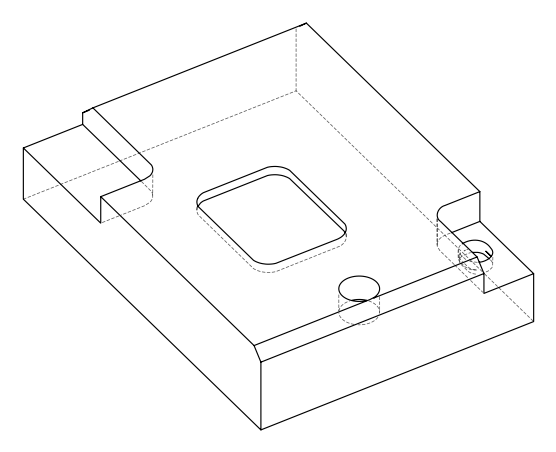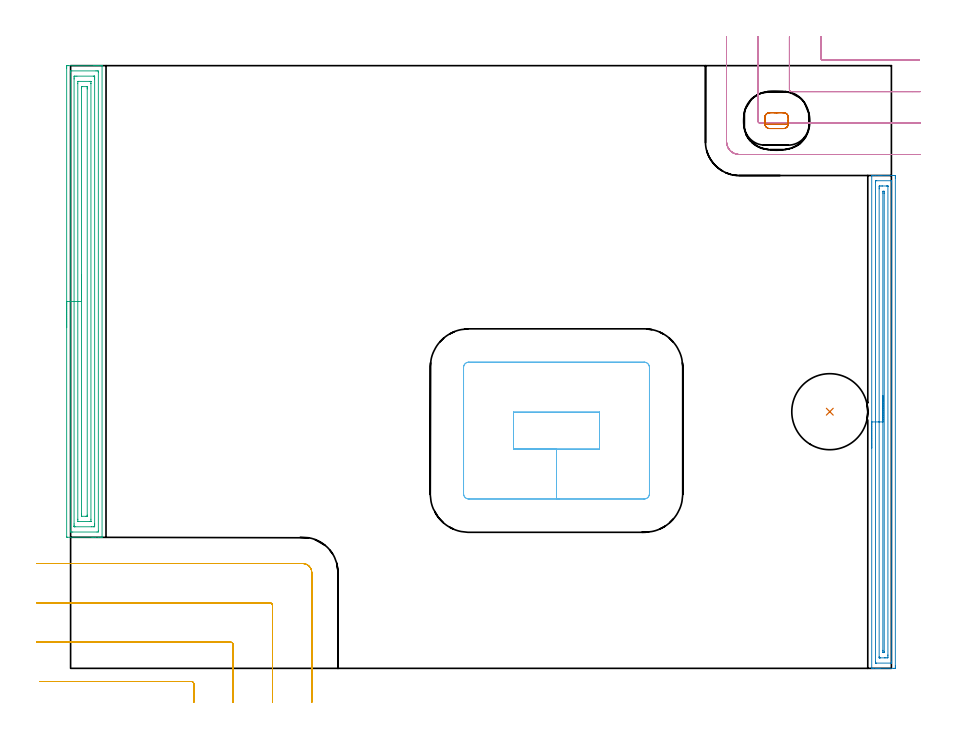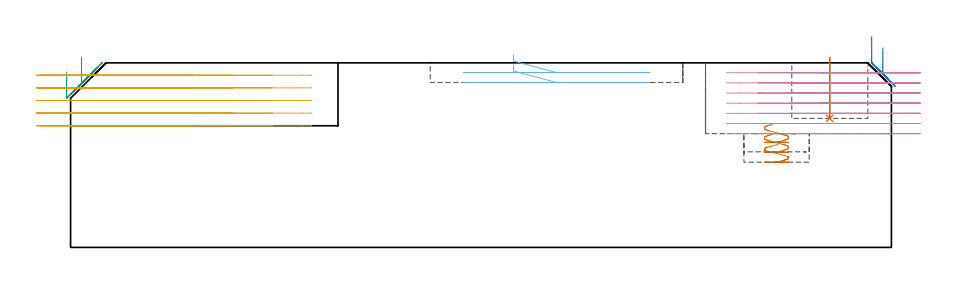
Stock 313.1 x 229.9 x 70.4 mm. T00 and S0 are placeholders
(PLAN: 7 operations, 5 tool changes, 26.1 min)
(1 INDEXABLE_INSERT_DRILL_BLIND_HOLE_FROM_SOLID | STEP1POCKET | UGT0302_008 | 0.09 min | 13994 mm3)
(2 AREA_MILL | FG_CHAMFER_SURFACE | UGT0205_001 | 6.19 min | 7836 mm3)
(3 AREA_MILL_1 | FG_CHAMFER_SURFACE_1 | UGT0205_001 | 7.48 min | 17023 mm3)
(4 MILL_CORNER_NOTCH_RECTANGULAR | CORNER_NOTCH_RECTANGULAR | UGT0201_008 | Follow Part, ap 4, ae 75% | 5.24 min | 79031 mm3)
(5 MILL_CORNER_NOTCH_RECTANGULAR_1 | CORNER_NOTCH_RECTANGULAR_1 | UGT0201_136 | Follow Part, ap 5, ae 75% | 4.99 min | 120834 mm3)
(6 MILL_RECTANGULAR_POCKET | POCKET_RECTANGULAR_STRAIGHT | UGT0201_109 | Follow Part, ap 6.35, ae 75% | 1.64 min | 54658 mm3)
(7 MILL_RECTANGULAR_POCKET_1 | POCKET_RECTANGULAR_STRAIGHT_1 | UGT0201_008 | Follow Part, ap 4, ae 75% | 0.49 min | 4990 mm3)
(TOOL UGT0302_008 | Indexable Insert Drill 29mm | D29 PA180 FL50 Z2)
(TOOL UGT0205_001 | Chamfer Mill 20 x 3 x 45 deg. | D20 FL50 Z2)
(TOOL UGT0201_008 | End Mill 16 mm | D16 FL32 Z4)
(TOOL UGT0201_136 | Carbide End Mill 20.0 | D20 FL30 Z4)
(TOOL UGT0201_109 | End Mill 25.4 mm | D25.4 FL25 Z2)
(OP 1 INDEXABLE_INSERT_DRILL_BLIND_HOLE_FROM_SOLID)
G17 G21 G94 G90
T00 M6
G54
G17 G0 G90 X289.6 Y97.9 S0 M3
G43 Z80.4 H0
G94 G81 G98 Z49.2 F250. R72.4
G80
M5
M2
(OP 2 AREA_MILL)
G17 G21 G94 G90
T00 M6
G54
G17 G0 G90 X305.6 Y84. S1061 M3
G43 Z80.4 H0
G94 G1 Y84.038 Z79.528 F250.
Y84.152 Z78.663
Y84.341 Z77.812
Y84.603 Z76.98
Y84.937 Z76.174
Y85.34 Z75.4
Y85.809 Z74.664
Y86.34 Z73.972
Y86.929 Z73.329
Y87.572 Z72.739
Y88.264 Z72.208
Y89. Z71.74
Y89.774 Z71.337
Y90.58 Z71.003
Y91.412 Z70.741
Y92.264 Z70.552
Y93.128 Z70.438
Y94. Z70.4
Y187.826
X305.603 Y187.991 Z70.388
X305.627 Y188. Z70.363
X306.001 Z69.999
X306.308 Z69.692
X306.999 Z68.996
X308.231 Z67.766
X308.771 Z67.223
X309.387 Z66.608
X313.816 Z62.181
X314.087 Y187.997 Z61.911
X314.592 Y187.991 Z61.406
X314.595 Y187.891 Z61.403
X314.599 Y187.379 Z61.401
X314.6 Y186.861 Z61.4
Y0.997
X314.599 Y0.621 Z61.401
X314.595 Y0.109 Z61.403
X314.592 Y0.009 Z61.406
X314.087 Y0. Z61.911
X308.771 Z67.223
X308.231 Z67.766
X307.885 Z68.111
X307.345 Z68.651
X306.999 Z68.996
X306.308 Z69.692
X306.001 Z69.999
X305.627 Z70.363
X305.603 Y0.009 Z70.388
X305.6 Y0.174 Z70.4
Y94.
X307.014 Z68.986
Y185.577
X307.016 Y185.811 Z68.984
X307.018 Y185.921 Z68.982
X307.021 Y185.973 Z68.979
X307.026 Y185.99 Z68.974
X307.076 Y185.992 Z68.924
X307.482 Y185.999 Z68.518
X312.796 Z63.204
X313.051 Y185.995 Z62.949
X313.165 Y185.99 Z62.835
X313.179 Y185.987 Z62.821
X313.181 Y185.969 Z62.819
X313.184 Y185.918 Z62.816
X313.185 Y185.814 Z62.815
X313.186 Y185.607 Z62.814
Y2.423
X313.184 Y2.189 Z62.816
X313.182 Y2.079 Z62.818
X313.179 Y2.027 Z62.821
X313.174 Y2.01 Z62.826
X313.124 Y2.008 Z62.876
X312.718 Y2.001 Z63.282
X307.404 Z68.596
X307.149 Y2.005 Z68.851
X307.035 Y2.01 Z68.965
X307.021 Y2.013 Z68.979
X307.019 Y2.031 Z68.981
X307.016 Y2.082 Z68.984
X307.015 Y2.186 Z68.985
X307.014 Y2.393 Z68.986
Y94.
X308.428 Z67.572
X308.429 Y182.911 Z67.571
X308.43 Y183.256 Z67.57
X308.433 Y183.805 Z67.567
X308.435 Y183.968 Z67.565
X308.586 Y183.991 Z67.414
X308.771 Y183.995 Z67.229
X309.464 Y184. Z66.536
X309.657 Z66.343
X311.235 Z64.765
X311.429 Y183.999 Z64.571
X311.623 Y183.997 Z64.377
X311.751 Y183.992 Z64.249
X311.766 Y183.989 Z64.234
X311.768 Y183.984 Z64.232
X311.77 Y183.962 Z64.23
X311.771 Y183.92 Z64.229
X311.772 Y183.805 Z64.228
X311.771 Y5.089 Z64.229
X311.77 Y4.745 Z64.23
X311.767 Y4.196 Z64.233
X311.765 Y4.032 Z64.235
X311.614 Y4.009 Z64.386
X311.429 Y4.005 Z64.571
X310.737 Y4. Z65.263
X310.543 Z65.457
X308.965 Z67.035
X308.771 Y4.001 Z67.229
X308.577 Y4.003 Z67.423
X308.449 Y4.008 Z67.551
X308.434 Y4.011 Z67.566
X308.432 Y4.016 Z67.568
X308.43 Y4.038 Z67.57
X308.428 Y4.541 Z67.572
Y94.
X309.843 Z66.157
Y181.311
X309.844 Y181.829 Z66.156
X309.846 Y181.916 Z66.154
X309.849 Y181.978 Z66.151
X309.888 Y181.99 Z66.112
X310.1 Y181.992 Z65.9
X310.312 Y181.99 Z65.688
X310.351 Y181.978 Z65.649
X310.354 Y181.916 Z65.646
X310.356 Y181.83 Z65.644
X310.357 Y181.311 Z65.643
Y181.124
Y6.357
X310.356 Y6.171 Z65.644
X310.354 Y6.084 Z65.646
X310.351 Y6.022 Z65.649
X310.312 Y6.01 Z65.688
X310.1 Y6.008 Z65.9
X309.888 Y6.01 Z66.112
X309.849 Y6.022 Z66.151
X309.846 Y6.084 Z66.154
X309.844 Y6.17 Z66.156
X309.843 Y6.689 Z66.157
Y6.876
Y94.
Y94.872 Z66.195
Y95.737 Z66.309
Y96.588 Z66.498
Y97.42 Z66.76
Y98.226 Z67.094
Y99. Z67.497
Y99.736 Z67.966
Y100.428 Z68.497
Y101.071 Z69.086
Y101.66 Z69.729
Y102.192 Z70.422
Y102.66 Z71.157
Y103.063 Z71.931
Y103.397 Z72.737
Y103.659 Z73.569
Y103.848 Z74.421
Y103.962 Z75.286
Y104. Z76.157
G0 Z80.4
M5
M2
(OP 3 AREA_MILL_1)
G17 G21 G94 G90
T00 M6
G54
G17 G0 G90 X-1.5 Y129.95 S1061 M3
G43 Z80.4 H0
Z66.9
G94 G1 Y129.988 Z66.028 F250.
Y130.102 Z65.163
Y130.291 Z64.312
Y130.553 Z63.48
Y130.887 Z62.674
Y131.29 Z61.9
Y131.758 Z61.164
Y132.29 Z60.472
Y132.879 Z59.829
Y133.522 Z59.24
Y134.214 Z58.708
Y134.95 Z58.24
Y135.724 Z57.837
Y136.53 Z57.503
Y137.362 Z57.241
Y138.214 Z57.052
Y139.078 Z56.938
Y139.95 Z56.9
Y228.93
X-1.499 Y229.282 Z56.901
X-1.494 Y229.817 Z56.903
X-1.492 Y229.892 Z56.906
X-0.963 Y229.9 Z57.434
X8.8 Z67.195
X9.348 Z67.745
X9.688 Z68.084
X10.236 Z68.632
X10.575 Z68.97
X11.255 Z69.654
X11.589 Z69.989
X11.966 Y229.893 Z70.357
X11.997 Y229.89 Z70.388
X12. Y229.729 Z70.4
Y50.171
X11.997 Y50.01 Z70.388
X11.966 Y50.007 Z70.357
X11.589 Y50. Z69.988
X11.255 Z69.654
X10.575 Z68.97
X9.348 Z67.745
X8.8 Z67.195
X8.187 Z66.582
X-1.237 Y50.001 Z57.16
X-1.492 Y50.01 Z56.906
X-1.499 Y50.264 Z56.899
Y50.287
X-1.5 Y139.95 Z56.9
X-0.086 Z58.314
Y227.506
X-0.075 Y227.89 Z58.325
X0.412 Y227.899 Z58.812
X9.688 Y227.9 Z68.088
X10.175 Y227.899 Z68.575
X10.575 Y227.89 Z68.975
X10.586 Y227.496 Z68.986
Y227.485
Y52.394
X10.575 Y52.01 Z68.975
X10.088 Y52.001 Z68.488
X0.812 Y52. Z59.212
X0.325 Y52.001 Z58.725
X-0.075 Y52.01 Z58.325
X-0.086 Y52.404 Z58.314
Y52.415
Y139.95
X1.328 Z59.728
X1.329 Y224.816 Z59.729
X1.33 Y225.188 Z59.73
X1.333 Y225.709 Z59.733
X1.335 Y225.886 Z59.735
X1.514 Y225.896 Z59.914
X1.7 Y225.898 Z60.1
X2.398 Y225.9 Z60.798
X8.8 Y225.899 Z67.2
X8.99 Y225.897 Z67.39
X9.116 Y225.893 Z67.516
X9.158 Y225.89 Z67.558
X9.165 Y225.875 Z67.565
X9.167 Y225.833 Z67.567
X9.17 Y225.709 Z67.57
X9.171 Y225.336 Z67.571
X9.172 Y224.816 Z67.572
X9.171 Y55.084 Z67.571
X9.17 Y54.712 Z67.57
X9.167 Y54.191 Z67.567
X9.164 Y54.014 Z67.564
X8.986 Y54.004 Z67.386
X8.8 Y54.002 Z67.2
X8.102 Y54. Z66.502
X1.7 Y54.001 Z60.1
X1.51 Y54.003 Z59.91
X1.384 Y54.007 Z59.784
X1.342 Y54.01 Z59.742
X1.335 Y54.025 Z59.735
X1.333 Y54.067 Z59.733
X1.33 Y54.191 Z59.73
X1.329 Y54.564 Z59.729
X1.328 Y55.084 Z59.728
Y139.95
X2.743 Z61.143
Y223.029
X2.746 Y223.763 Z61.146
X2.749 Y223.87 Z61.149
X2.751 Y223.89 Z61.151
X2.772 Y223.893 Z61.172
X2.826 Y223.896 Z61.226
X3.042 Y223.899 Z61.442
X7.465 Z65.865
X7.674 Y223.897 Z66.074
X7.725 Y223.893 Z66.125
X7.747 Y223.89 Z66.147
X7.75 Y223.878 Z66.15
X7.752 Y223.807 Z66.152
X7.757 Y223.186 Z66.157
Y223.029
Y56.871
X7.754 Y56.137 Z66.154
X7.751 Y56.03 Z66.151
X7.749 Y56.01 Z66.149
X7.728 Y56.007 Z66.128
X7.674 Y56.004 Z66.074
X7.458 Y56.001 Z65.858
X3.035 Z61.435
X2.826 Y56.003 Z61.226
X2.775 Y56.007 Z61.175
X2.753 Y56.01 Z61.153
X2.75 Y56.022 Z61.15
X2.748 Y56.093 Z61.148
X2.743 Y56.714 Z61.143
Y56.871
Y139.95
X4.157 Z62.557
Y221.449
X4.158 Y221.656 Z62.558
X4.161 Y221.794 Z62.561
X4.165 Y221.89 Z62.565
X4.199 Y221.894 Z62.599
X4.362 Y221.898 Z62.762
X4.597 Y221.9 Z62.997
X6.231 Z64.631
X6.288 Y221.899 Z64.688
X6.32 Y221.895 Z64.72
X6.332 Y221.891 Z64.732
X6.336 Y221.862 Z64.736
X6.342 Y221.449 Z64.742
X6.343 Y221.242 Z64.743
Y221.036
Y58.451
X6.342 Y58.244 Z64.742
X6.339 Y58.106 Z64.739
X6.335 Y58.01 Z64.735
X6.3 Y58.006 Z64.7
X6.138 Y58.002 Z64.538
X5.903 Y58. Z64.303
X4.269 Z62.669
X4.212 Y58.001 Z62.612
X4.18 Y58.005 Z62.58
X4.168 Y58.009 Z62.568
X4.164 Y58.038 Z62.564
X4.158 Y58.451 Z62.558
X4.157 Y58.658 Z62.557
Y58.864
Y139.95
Y140.822 Z62.595
Y141.686 Z62.709
Y142.538 Z62.898
Y143.37 Z63.16
Y144.176 Z63.494
Y144.95 Z63.897
Y145.686 Z64.365
Y146.378 Z64.896
Y147.021 Z65.486
Y147.61 Z66.129
Y148.142 Z66.821
Y148.61 Z67.557
Y149.013 Z68.331
Y149.347 Z69.137
Y149.609 Z69.969
Y149.798 Z70.82
Y149.912 Z71.685
Y149.95 Z72.557
G0 Z80.4
M5
M2
(OP 4 MILL_CORNER_NOTCH_RECTANGULAR)
G17 G21 G94 G90
T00 M6
G54
G17 G0 G90 X286.2 Y240.9 S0 M3
G43 Z80.49 H0
Z66.62
G94 G1 Y237.9 F250.
Y232.796 F500.
G3 X286.996 Y232. R0.8
G1 X320.819
X323.819 F250.
G0 Z80.49
X274.2 Y240.9
Z66.62
G1 Y237.9
Y220.796 F500.
G3 X274.996 Y220. R0.8
G1 X321.1
X324.1 F250.
G0 Z80.49
X262.2 Y240.9
Z66.62
G1 Y237.9
Y208.796 F500.
G3 X262.996 Y208. R0.8
G1 X321.1
X324.1 F250.
G0 Z80.49
X250.2 Y240.9
Z66.62
G1 Y237.9
Y200.9 F500.
G3 X255.1 Y196. R4.9
G1 X321.1
X324.1 F250.
G0 Z80.49
X286.2 Y240.9
Z62.75
G1 Y237.9
Y232.796 F500.
G3 X286.996 Y232. R0.8
G1 X320.819
X323.819 F250.
G0 Z80.49
X274.2 Y240.9
Z62.75
G1 Y237.9
Y220.796 F500.
G3 X274.996 Y220. R0.8
G1 X321.1
X324.1 F250.
G0 Z80.49
X262.2 Y240.9
Z62.75
G1 Y237.9
Y208.796 F500.
G3 X262.996 Y208. R0.8
G1 X321.1
X324.1 F250.
G0 Z80.49
X250.2 Y240.9
Z62.75
G1 Y237.9
Y200.9 F500.
G3 X255.1 Y196. R4.9
G1 X321.1
X324.1 F250.
G0 Z80.49
X286.2 Y240.9
Z58.88
G1 Y237.9
Y232.796 F500.
G3 X286.996 Y232. R0.8
G1 X320.819
X323.819 F250.
G0 Z80.49
X274.2 Y240.9
Z58.88
G1 Y237.9
Y220.796 F500.
G3 X274.996 Y220. R0.8
G1 X321.1
X324.1 F250.
G0 Z80.49
X262.2 Y240.9
Z58.88
G1 Y237.9
Y208.796 F500.
G3 X262.996 Y208. R0.8
G1 X321.1
X324.1 F250.
G0 Z80.49
X250.2 Y240.9
Z58.88
G1 Y237.9
Y200.9 F500.
G3 X255.1 Y196. R4.9
G1 X321.1
X324.1 F250.
G0 Z80.49
X286.2 Y240.9
Z55.01
G1 Y237.9
Y232.796 F500.
G3 X286.996 Y232. R0.8
G1 X320.819
X323.819 F250.
G0 Z80.49
X274.2 Y240.9
Z55.01
G1 Y237.9
Y220.796 F500.
G3 X274.996 Y220. R0.8
G1 X321.1
X324.1 F250.
G0 Z80.49
X262.2 Y240.9
Z55.01
G1 Y237.9
Y208.796 F500.
G3 X262.996 Y208. R0.8
G1 X321.1
X324.1 F250.
G0 Z80.49
X250.2 Y240.9
Z55.01
G1 Y237.9
Y200.9 F500.
G3 X255.1 Y196. R4.9
G1 X321.1
X324.1 F250.
G0 Z80.49
X286.2 Y240.9
Z51.14
G1 Y237.9
Y232.796 F500.
G3 X286.996 Y232. R0.8
G1 X320.819
X323.819 F250.
G0 Z80.49
X274.2 Y240.9
Z51.14
G1 Y237.9
Y220.796 F500.
G3 X274.996 Y220. R0.8
G1 X321.1
X324.1 F250.
G0 Z80.49
X262.2 Y240.9
Z51.14
G1 Y237.9
Y208.796 F500.
G3 X262.996 Y208. R0.8
G1 X321.1
X324.1 F250.
G0 Z80.49
X250.2 Y240.9
Z51.14
G1 Y237.9
Y200.9 F500.
G3 X255.1 Y196. R4.9
G1 X321.1
X324.1 F250.
G0 Z80.49
X286.2 Y240.9
Z47.27
G1 Y237.9
Y232.796 F500.
G3 X286.996 Y232. R0.8
G1 X320.819
X323.819 F250.
G0 Z80.49
X274.2 Y240.9
Z47.27
G1 Y237.9
Y220.796 F500.
G3 X274.996 Y220. R0.8
G1 X321.1
X324.1 F250.
G0 Z80.49
X262.2 Y240.9
Z47.27
G1 Y237.9
Y208.796 F500.
G3 X262.996 Y208. R0.8
G1 X321.1
X324.1 F250.
G0 Z80.49
X250.2 Y240.9
Z47.27
G1 Y237.9
Y200.9 F500.
G3 X255.1 Y196. R4.9
G1 X321.1
X324.1 F250.
G0 Z80.49
X286.2 Y240.9
Z43.4
G1 Y237.9
Y232.796 F500.
G3 X286.996 Y232. R0.8
G1 X320.819
X323.819 F250.
G0 Z80.49
X274.2 Y240.9
Z43.4
G1 Y237.9
Y220.796 F500.
G3 X274.996 Y220. R0.8
G1 X321.1
X324.1 F250.
G0 Z80.49
X262.2 Y240.9
Z43.4
G1 Y237.9
Y208.796 F500.
G3 X262.996 Y208. R0.8
G1 X321.1
X324.1 F250.
G0 Z80.49
X250.2 Y240.9
Z43.4
G1 Y237.9
Y200.9 F500.
G3 X255.1 Y196. R4.9
G1 X321.1
X324.1 F250.
G0 Z80.49
M5
M2
(OP 5 MILL_CORNER_NOTCH_RECTANGULAR_1)
G17 G21 G94 G90
T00 M6
G54
G17 G0 G90 X47. Y-13. S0 M3
G43 Z80.49 H0
Z65.672
G94 G1 Y-10. F250.
Y-5.995 F500.
G3 X46.005 Y-5. R1.
G1 X-8.66
X-11.66 F250.
G0 Z80.49
X62. Y-13.
Z65.672
G1 Y-10.
Y9.005 F500.
G3 X61.005 Y10. R1.
G1 X-10.
X-13. F250.
G0 Z80.49
X77. Y-13.
Z65.672
G1 Y-10.
Y24.004 F500.
G3 X76.004 Y25. R1.
G1 X-10.
X-13. F250.
G0 Z80.49
X92. Y-13.
Z65.672
G1 Y-10.
Y36.5 F500.
G3 X88.5 Y40. R3.5
G1 X-10.
X-13. F250.
G0 Z80.49
X47. Y-13.
Z60.854
G1 Y-10.
Y-5.995 F500.
G3 X46.005 Y-5. R1.
G1 X-8.66
X-11.66 F250.
G0 Z80.49
X62. Y-13.
Z60.854
G1 Y-10.
Y9.005 F500.
G3 X61.005 Y10. R1.
G1 X-10.
X-13. F250.
G0 Z80.49
X77. Y-13.
Z60.854
G1 Y-10.
Y24.004 F500.
G3 X76.004 Y25. R1.
G1 X-10.
X-13. F250.
G0 Z80.49
X92. Y-13.
Z60.854
G1 Y-10.
Y36.5 F500.
G3 X88.5 Y40. R3.5
G1 X-10.
X-13. F250.
G0 Z80.49
X47. Y-13.
Z56.036
G1 Y-10.
Y-5.995 F500.
G3 X46.005 Y-5. R1.
G1 X-8.66
X-11.66 F250.
G0 Z80.49
X62. Y-13.
Z56.036
G1 Y-10.
Y9.005 F500.
G3 X61.005 Y10. R1.
G1 X-10.
X-13. F250.
G0 Z80.49
X77. Y-13.
Z56.036
G1 Y-10.
Y24.004 F500.
G3 X76.004 Y25. R1.
G1 X-10.
X-13. F250.
G0 Z80.49
X92. Y-13.
Z56.036
G1 Y-10.
Y36.5 F500.
G3 X88.5 Y40. R3.5
G1 X-10.
X-13. F250.
G0 Z80.49
X47. Y-13.
Z51.218
G1 Y-10.
Y-5.995 F500.
G3 X46.005 Y-5. R1.
G1 X-8.66
X-11.66 F250.
G0 Z80.49
X62. Y-13.
Z51.218
G1 Y-10.
Y9.005 F500.
G3 X61.005 Y10. R1.
G1 X-10.
X-13. F250.
G0 Z80.49
X77. Y-13.
Z51.218
G1 Y-10.
Y24.004 F500.
G3 X76.004 Y25. R1.
G1 X-10.
X-13. F250.
G0 Z80.49
X92. Y-13.
Z51.218
G1 Y-10.
Y36.5 F500.
G3 X88.5 Y40. R3.5
G1 X-10.
X-13. F250.
G0 Z80.49
X47. Y-13.
Z46.4
G1 Y-10.
Y-5.995 F500.
G3 X46.005 Y-5. R1.
G1 X-8.66
X-11.66 F250.
G0 Z80.49
X62. Y-13.
Z46.4
G1 Y-10.
Y9.005 F500.
G3 X61.005 Y10. R1.
G1 X-10.
X-13. F250.
G0 Z80.49
X77. Y-13.
Z46.4
G1 Y-10.
Y24.004 F500.
G3 X76.004 Y25. R1.
G1 X-10.
X-13. F250.
G0 Z80.49
X92. Y-13.
Z46.4
G1 Y-10.
Y36.5 F500.
G3 X88.5 Y40. R3.5
G1 X-10.
X-13. F250.
G0 Z80.49
M5
M2
(OP 6 MILL_RECTANGULAR_POCKET)
G17 G21 G94 G90
T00 M6
G54
G17 G0 G90 X168.95 Y92.609 S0 M3
G43 Z80.49 H0
Z73.49
G94 G1 Y83.65 Z71.089 F250.
X185.35 Z66.695
X201.75 F500.
Y97.75
X168.95
Y83.65
X185.35
Y64.6
X218.8
G3 X220.8 Y66.6 R2.
G1 Y114.8
G3 X218.8 Y116.8 R2.
G1 X151.9
G3 X149.9 Y114.8 R2.
G1 Y66.6
G3 X151.9 Y64.6 R2.
G1 X185.35
X186.35
G0 X168.95 Y92.609 Z69.695
G1 Y83.65 Z67.294 F250.
X185.35 Z62.9
X201.75 F500.
Y97.75
X168.95
Y83.65
X185.35
Y64.6
X218.8
G3 X220.8 Y66.6 R2.
G1 Y114.8
G3 X218.8 Y116.8 R2.
G1 X151.9
G3 X149.9 Y114.8 R2.
G1 Y66.6
G3 X151.9 Y64.6 R2.
G1 X185.35
X186.35
G0 Z80.49
M5
M2
(OP 7 MILL_RECTANGULAR_POCKET_1)
G17 G21 G94 G90
T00 M6
G54
G17 G0 G90 X267.724 Y212. S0 M3
G43 Z80.49 H0
Z46.897
G94 G1 X266.7 Z46.622 F250.
X266.562 Z46.585
X266.181 Y211.933 Z46.482
X265.821 Y211.79 Z46.378
X265.497 Y211.577 Z46.274
X265.223 Y211.303 Z46.17
X265.01 Y210.979 Z46.067
X264.867 Y210.619 Z45.963
X264.8 Y210.238 Z45.859
Y207.662 Z45.169
X264.867 Y207.281 Z45.065
X265.01 Y206.921 Z44.961
X265.223 Y206.597 Z44.857
X265.497 Y206.323 Z44.754
X265.821 Y206.11 Z44.65
X266.181 Y205.967 Z44.546
X266.562 Y205.9 Z44.442
X272.038 Z42.975
X272.419 Y205.967 Z42.871
X272.779 Y206.11 Z42.767
X273.103 Y206.323 Z42.664
X273.377 Y206.597 Z42.56
X273.59 Y206.921 Z42.456
X273.733 Y207.281 Z42.352
X273.8 Y207.662 Z42.248
Y210.238 Z41.558
X273.733 Y210.619 Z41.454
X273.59 Y210.979 Z41.351
X273.377 Y211.303 Z41.247
X273.103 Y211.577 Z41.143
X272.779 Y211.79 Z41.039
X272.419 Y211.933 Z40.935
X272.038 Y212. Z40.832
X271.9 Z40.795
X269.3 Z40.098
X266.7 F500.
G3 X264.8 Y210.1 R1.9
G1 Y207.8
G3 X266.7 Y205.9 R1.9
G1 X271.9
G3 X273.8 Y207.8 R1.9
G1 Y210.1
G3 X271.9 Y212. R1.9
G1 X269.3
X268.3
G0 X267.724 Z43.098
G1 X266.7 Z42.823 F250.
X266.562 Z42.787
X266.181 Y211.933 Z42.683
X265.821 Y211.79 Z42.579
X265.497 Y211.577 Z42.475
X265.223 Y211.303 Z42.371
X265.01 Y210.979 Z42.268
X264.867 Y210.619 Z42.164
X264.8 Y210.238 Z42.06
Y207.662 Z41.37
X264.867 Y207.281 Z41.266
X265.01 Y206.921 Z41.162
X265.223 Y206.597 Z41.058
X265.497 Y206.323 Z40.955
X265.821 Y206.11 Z40.851
X266.181 Y205.967 Z40.747
X266.562 Y205.9 Z40.643
X272.038 Z39.176
X272.419 Y205.967 Z39.072
X272.779 Y206.11 Z38.968
X273.103 Y206.323 Z38.865
X273.377 Y206.597 Z38.761
X273.59 Y206.921 Z38.657
X273.733 Y207.281 Z38.553
X273.8 Y207.662 Z38.449
Y210.238 Z37.759
X273.733 Y210.619 Z37.655
X273.59 Y210.979 Z37.552
X273.377 Y211.303 Z37.448
X273.103 Y211.577 Z37.344
X272.779 Y211.79 Z37.24
X272.419 Y211.933 Z37.136
X272.038 Y212. Z37.033
X271.9 Z36.996
X269.3 Z36.299
X266.7 F500.
G3 X264.8 Y210.1 R1.9
G1 Y207.8
G3 X266.7 Y205.9 R1.9
G1 X271.9
G3 X273.8 Y207.8 R1.9
G1 Y210.1
G3 X271.9 Y212. R1.9
G1 X269.3
X268.3
G0 X269.904 Y211.922 Z39.299
G1 X266.694 Y211.916 Z38.439 F250.
X266.478 Y211.9 Z38.381
X265.928 Y211.771 Z38.229
X265.496 Y211.457 Z38.086
X265.26 Y211.21 Z37.995
X265.165 Y211.065 Z37.948
X265.076 Y210.908 Z37.9
X265. Y210.737 Z37.85
X264.939 Y210.551 Z37.797
X264.903 Y210.336 Z37.739
X264.881 Y210.095 Z37.674
X264.873 Y208.95 Z37.367
X264.886 Y207.803 Z37.06
X264.894 Y207.646 Z37.018
X264.903 Y207.568 Z36.997
X273.697 Z34.64
X273.727 Y208.376 Z34.423
Y208.949 Z34.27
X273.714 Y210.094 Z33.963
X273.66 Y210.554 Z33.839
X273.6 Y210.737 Z33.787
X273.525 Y210.906 Z33.738
X273.257 Y211.346 Z33.6
X272.826 Y211.659 Z33.457
X272.502 Y211.811 Z33.361
X272.321 Y211.863 Z33.311
X272.124 Y211.9 Z33.257
X271.906 Y211.916 Z33.198
X271.674 Y211.921 Z33.136
X269.299 Y211.923 Z32.5
X266.926 Y211.921 F500.
X266.694 Y211.916
X266.478 Y211.9
X265.928 Y211.771
X265.496 Y211.457
G3 X264.881 Y210.095 R1.843
G1 X264.873 Y208.95
X264.886 Y207.803
X264.894 Y207.646
X264.903 Y207.568
X273.697
X273.727 Y208.376
Y208.949
X273.714 Y210.094
X273.66 Y210.554
X273.6 Y210.737
X273.525 Y210.906
X273.257 Y211.346
X272.826 Y211.659
G3 X271.674 Y211.921 R2.042
G1 X269.299 Y211.923
X268.299 Y211.922
G0 Z80.49
M5
M2
